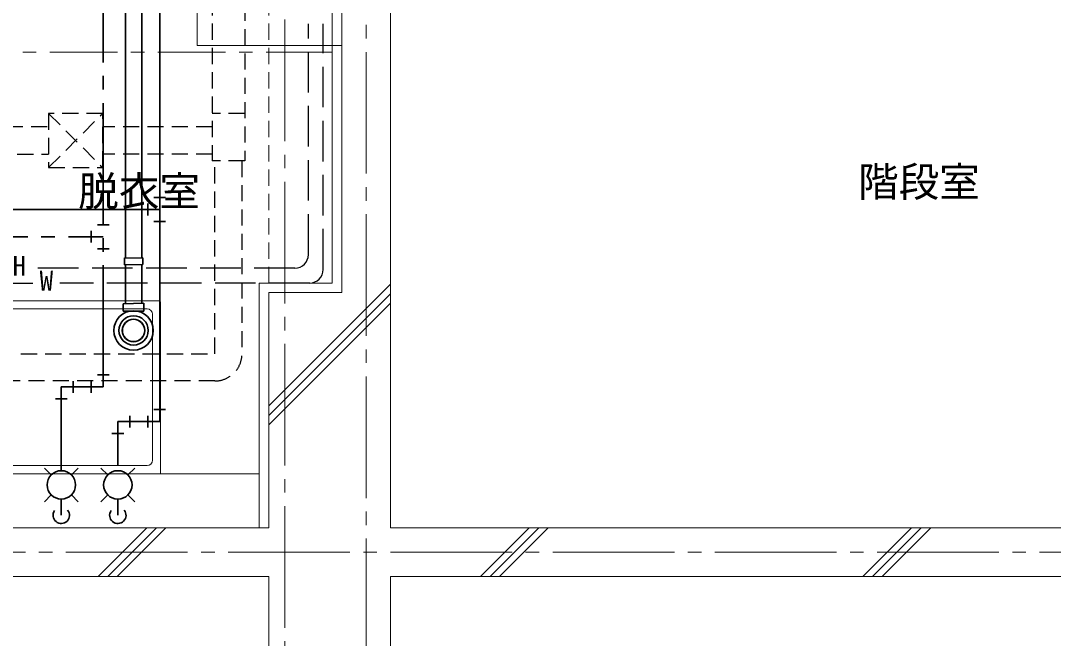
# Model space of a CAD drawing. Units: millimetres at full size, sheet at 1:50; details may follow other scales. Extents: x -9674 to 9699, y -6794 to 6791.
# Drawn here: x 965 to 4784, y -3612 to -1327 of the extents above; entities that cross this region are included whole.
import ezdxf
from ezdxf.enums import TextEntityAlignment as Align

# ---------------------------------------------------------------- set-up
doc = ezdxf.new("R2010")
doc.units = ezdxf.units.MM
doc.header["$LTSCALE"] = 50
for name, pattern in [('CHAIN1', [8, 5, -1, 1, -1]), ('CHAIN2', [12, 9, -1, 1, -1]), ('DASHED1', [1.8, 1.2, -0.6]), ('DASHED3', [4, 3, -1])]:
    doc.linetypes.add(name, pattern=pattern)
for name, color, linetype, lineweight in [('1-0_芯', 134, 'CHAIN2', 9), ('1-1_躯体', 134, 'Continuous', 9), ('1-5_設備', 134, 'Continuous', 9), ('1-8_ハッチ', 134, 'Continuous', 9), ('1-C_梁', 134, 'DASHED1', 9), ('1-D_記号', 134, 'CHAIN1', 9), ('2-0_芯', 3, 'Continuous', 35), ('2-2', 5, 'DASHED3', 25), ('2-9_金物', 1, 'CHAIN2', 35), ('2-A_文字', 6, 'Continuous', 35), ('2-C', 2, 'DASHED1', 25)]:
    doc.layers.add(name, color=color, linetype=linetype, lineweight=lineweight)
doc.layers.add('1-A_文字', color=134, linetype='Continuous')
doc.styles.add('ＭＳ ゴシック', font='')
doc.styles.get('ＭＳ ゴシック').set_extended_font_data('MS Gothic')

msp = doc.modelspace()

# ---------------------------------------------------------------- linework, layer by layer
at = {"layer": '1-0_芯'}
for p, q in [((1942.67, 4677.08), (1942.67, -4292.92)), ((2242.67, -4292.92), (2242.67, -388.92)), ((-8467.33, -3292.92), (8542.67, -3292.92))]:
    msp.add_line(p, q, dxfattribs=at)
at = {"layer": '1-1_躯体'}
for p, q in [((2152.67, -392.92), (2152.67, -2332.92)), ((2332.67, -572.92), (2332.67, -3202.92)), ((1882.67, -2332.92), (1882.67, -3202.92)), ((1882.67, -2332.92), (2152.67, -2332.92)), ((1882.67, -3202.92), (-2617.33, -3202.92)), ((6382.67, -3202.92), (2332.67, -3202.92)), ((1882.67, -3382.92), (-2617.33, -3382.92)), ((1882.67, -3382.92), (1882.67, -4252.92)), ((6382.67, -3382.92), (2332.67, -3382.92)), ((2332.67, -3382.92), (2332.67, -4252.92))]:
    msp.add_line(p, q, dxfattribs=at)
at = {"layer": '1-5_設備'}
for p, q in [((1617.67, -418.92), (1617.67, -1418.92)), ((2152.67, -1418.92), (1617.67, -1418.92)), ((687.67, -2362.92), (1477.67, -2362.92)), ((732.67, -2392.92), (1432.67, -2392.92)), ((1482.67, -2367.92), (1482.67, -3002.92)), ((1452.67, -2412.92), (1452.67, -2952.92)), ((732.67, -2972.92), (1432.67, -2972.92)), ((672.67, -3002.92), (1847.67, -3002.92))]:
    msp.add_line(p, q, dxfattribs=at)
msp.add_circle((1382.67, -2472.92), 40, dxfattribs=at)
for centre, radius, start, end in [((1477.67, -2367.92), 5, 0, 90), ((1432.67, -2412.92), 20, 0, 90), ((1432.67, -2952.92), 20, 270, 0)]:
    msp.add_arc(centre, radius, start, end, dxfattribs=at)
at = {"layer": '1-8_ハッチ'}
for p, q in [((2117.67, -418.92), (2117.67, -2297.92)), ((1847.67, -2297.92), (2117.67, -2297.92)), ((1847.67, -2297.92), (1847.67, -3202.92)), ((1882.67, -2751.83), (2332.67, -2301.83)), ((1882.67, -2787.19), (2332.67, -2337.19)), ((1882.67, -2822.54), (2332.67, -2372.54)), ((1251.58, -3382.92), (1431.58, -3202.92)), ((1286.94, -3382.92), (1466.94, -3202.92)), ((1322.29, -3382.92), (1502.29, -3202.92)), ((2665.79, -3382.92), (2845.79, -3202.92)), ((2701.15, -3382.92), (2881.15, -3202.92)), ((2736.5, -3382.92), (2916.5, -3202.92)), ((4080.01, -3382.92), (4260.01, -3202.92)), ((4115.36, -3382.92), (4295.36, -3202.92)), ((4150.72, -3382.92), (4330.72, -3202.92))]:
    msp.add_line(p, q, dxfattribs=at)
at = {"layer": '1-C_梁'}
msp.add_line((1882.67, -2297.92), (1882.67, -418.92), dxfattribs=at)
at = {"layer": '1-D_記号'}
msp.add_line((672.67, -1443.92), (2117.67, -1443.92), dxfattribs=at)
at = {"layer": '2-0_芯'}
for p, q in [((1352.42, -1291.11), (1352.42, -2205.85)), ((1412.92, -1289.88), (1412.92, -2204.93)), ((1348.57, -2204.85), (1349.1, -2230.57)), ((1348.6, -2206.08), (1416.91, -2204.69)), ((1348.6, -2206.08), (1349.07, -2229.34)), ((1416.91, -2204.69), (1417.41, -2229.18)), ((1416.91, -2204.69), (1417.41, -2229.18)), ((1349.1, -2230.57), (1417.41, -2229.18)), ((1352.42, -2230.51), (1352.42, -2373.78)), ((1412.92, -2229.27), (1412.92, -2372.68)), ((1420.44, -2372.55), (1343.75, -2373.93)), ((1344.31, -2401.59), (1343.75, -2373.93)), ((1344.31, -2401.59), (1421.03, -2401.59)), ((1421.03, -2401.59), (1420.44, -2372.55))]:
    msp.add_line(p, q, dxfattribs=at)
for radius in [72.97, 54.3, 41.55]:
    msp.add_circle((1382.67, -2472.92), radius, dxfattribs=at)
at = {"layer": '2-2'}
for p, q in [((2029.16, -2192.44), (2029.16, -1338.69)), ((2084.11, -2247.39), (2084.11, -1338.69)), ((1979.16, -2242.44), (1006.71, -2242.44)), ((672.67, -2297.39), (1010.37, -2297.39)), ((2034.11, -2297.39), (1110.37, -2297.39))]:
    msp.add_line(p, q, dxfattribs=at)
at = {"layer": '2-2', "linetype": 'Continuous'}
for centre in [(1979.16, -2192.44), (2034.11, -2247.39)]:
    msp.add_arc(centre, 50, 270, 0, dxfattribs=at)
at = {"layer": '2-9_金物'}
for p, q in [((1270.38, -2681.56), (1270.38, 2716.32)), ((1248.78, -2081.84), (1291.98, -2081.84)), ((-658.56, -2126.14), (1270.38, -2126.14)), ((1226.08, -2104.54), (1226.08, -2147.74)), ((1248.78, -2170.43), (1291.98, -2170.43)), ((1159.74, -2703.16), (1159.74, -2659.96)), ((1226.08, -2659.96), (1226.08, -2703.16)), ((1248.78, -2637.26), (1291.98, -2637.26)), ((1115.45, -2681.56), (1270.38, -2681.56)), ((1115.45, -2991.73), (1115.45, -2681.56)), ((1093.85, -2725.85), (1137.05, -2725.85))]:
    msp.add_line(p, q, dxfattribs=at)
at = {"layer": '2-9_金物', "linetype": 'Continuous'}
for p, q in [((1077.96, -3007.12), (1052.74, -2981.9)), ((1152.61, -3007.12), (1177.83, -2981.9)), ((1077.96, -3081.44), (1052.74, -3106.66)), ((1152.61, -3081.44), (1177.83, -3106.66)), ((1115.45, -3096.83), (1115.45, -3156.67))]:
    msp.add_line(p, q, dxfattribs=at)
msp.add_circle((1115.45, -3044.28), 52.55, dxfattribs=at)
msp.add_arc((1115.45, -3156.67), 30.34, 145.151, 39.51, dxfattribs=at)
at = {"layer": '2-A_文字'}
for p, q in [((1457.85, -1981.21), (1501.05, -1981.21)), ((1435.15, -2003.9), (1435.15, -2047.1)), ((-658.56, -2025.5), (1479.45, -2025.5)), ((1457.85, -2069.8), (1501.05, -2069.8)), ((1457.85, -2765.64), (1501.05, -2765.64)), ((1324.52, -2972.92), (1324.52, -2809.94)), ((1368.81, -2831.54), (1368.81, -2788.34)), ((1435.15, -2788.34), (1435.15, -2831.54)), ((1302.92, -2854.23), (1346.12, -2854.23)), ((1287.36, -3007.12), (1262.14, -2981.9)), ((1361.67, -3007.12), (1386.89, -2981.9)), ((1287.36, -3081.44), (1262.14, -3106.66)), ((1361.67, -3081.44), (1386.89, -3106.66)), ((1324.52, -3096.83), (1324.52, -3156.67))]:
    msp.add_line(p, q, dxfattribs=at)
msp.add_lwpolyline([(1324.52, -2809.94), (1479.45, -2809.94), (1479.45, 856.48)], dxfattribs=at)
msp.add_circle((1324.52, -3044.28), 52.55, dxfattribs=at)
msp.add_arc((1324.52, -3156.67), 30.34, 145.151, 39.51, dxfattribs=at)
at = {"layer": '2-C'}
for p, q in [((1673.7, -257.92), (1673.7, -1845.28)), ((1068.51, -1870.28), (1268.51, -1670.28)), ((1068.51, -1670.28), (1268.51, -1870.28)), ((1793.7, -1670.28), (1673.7, -1670.28)), ((1063.45, -1720.28), (-37.96, -1720.28)), ((1673.7, -1720.28), (1268.51, -1720.28)), ((-37.96, -1820.28), (1068.51, -1820.28)), ((1673.7, -1820.28), (1268.51, -1820.28)), ((1793.7, -1845.28), (1673.7, -1845.28)), ((1683.7, -2559.5), (1683.7, -1845.28)), ((1783.7, -1845.28), (1783.7, -2559.5)), ((65.9, -2559.5), (1683.7, -2559.5)), ((1683.7, -2659.5), (65.9, -2659.5))]:
    msp.add_line(p, q, dxfattribs=at)
msp.add_lwpolyline([(6834.42, -277.92), (1793.7, -277.92), (1793.7, -1845.28)], dxfattribs=at)
msp.add_lwpolyline([(1068.51, -1870.28), (1268.51, -1870.28), (1268.51, -1670.28), (1068.51, -1670.28)], close=True, dxfattribs=at)
msp.add_arc((1683.7, -2559.5), 100, 270, 0, dxfattribs=at)

# ---------------------------------------------------------------- texts
at = {"layer": '1-A_文字', "style": 'ＭＳ ゴシック'}
for s, p in [('階段室', (4062.33, -2010.92)), ('脱衣室', (1178.03, -2045.54))]:
    msp.add_text(s, height=110, dxfattribs=at).set_placement(p, align=Align.BOTTOM_LEFT)
at = {"layer": '2-2', "color": 7, "style": 'ＭＳ ゴシック'}
for s, p in [('BH', (884.89, -2292.44)), ('W', (1035.37, -2347.39))]:
    msp.add_text(s, height=73.31, dxfattribs=at).set_placement(p, align=Align.BOTTOM_LEFT)

doc.saveas('drawing.dxf')
